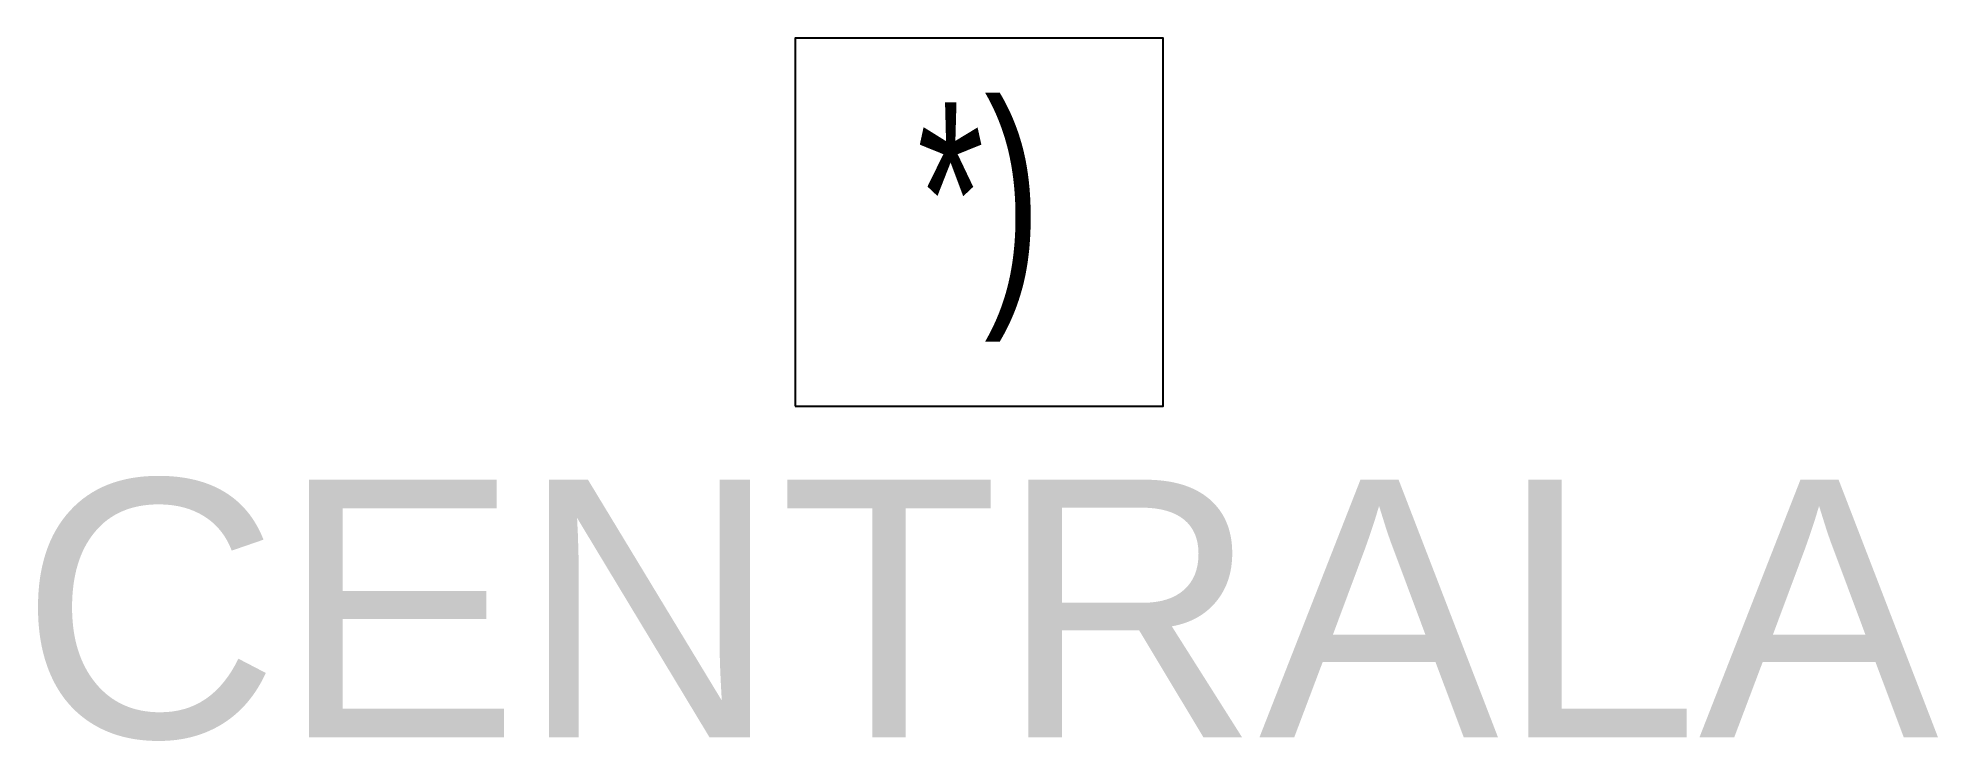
# Model space of a CAD drawing. Header units: millimetres. Extents: x -1023 to 1042, y -564 to 200.
import ezdxf
from ezdxf.enums import TextEntityAlignment as Align

# ---------------------------------------------------------------- set-up
doc = ezdxf.new("R2010")
doc.units = ezdxf.units.MM
doc.header["$LTSCALE"] = 0.25
doc.layers.get('0').update_dxf_attribs({"color": 252})
doc.styles.add('opis_czujki', font='arial.ttf')
doc.styles.get("Standard").update_dxf_attribs({"font": 'PM_SMPLX.shx'})

msp = doc.modelspace()

# ---------------------------------------------------------------- linework, layer by layer
msp.add_lwpolyline([(-200, -200), (200, -200), (200, 200), (-200, 200)], close=True)

# ---------------------------------------------------------------- texts
at = {"insert": (0, 0), "char_height": 200, "width": 400, "attachment_point": 5}
msp.add_mtext('\\W0.7;*)', dxfattribs=at)
at = {"style": 'opis_czujki', "flags": 8}
msp.add_attdef('CENTRALA', text='xx', height=280, dxfattribs=at).set_placement((0, -420), align=Align.MIDDLE_CENTER)

doc.saveas('drawing.dxf')
